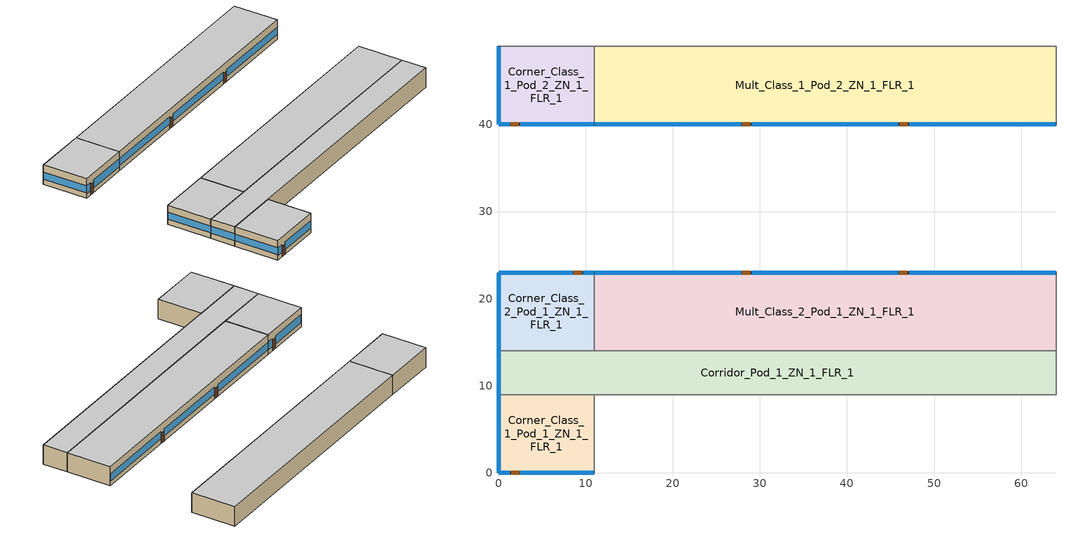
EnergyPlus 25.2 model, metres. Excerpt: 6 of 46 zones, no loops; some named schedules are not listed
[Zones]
Corner_Class_1_Pod_1_ZN_1_FLR_1
 floor ground (Corner_Class_1_Pod_1_ZN_1_FLR_1_Floor_Ffactor): 0,9 11,9 11,0 0,0 z0
 wall outside (nonres_ext_wall_grd): 0,9 0,0 11,0 z0:4
 wall to Mult_Class_1_Pod_1_ZN_1_FLR_1 (int_wall): 11,0 11,9 z0:4
 wall to Corridor_Pod_1_ZN_1_FLR_1 (int_wall): 11,9 0,9 z0:4
 window (NonresWindow_U_0.369_SHGC_0.357): 0.05,0 1.27,0 / 2.49,0 10.95,0 z0.92:2.51; 0,8.95 0,0.05 z1.1:2.52
 door (Swinging Door_con): 1.46,0 2.37,0 z0:2.13
 ceiling to Corner_Class_1_Pod_1_ZN_1_FLR_2 (int_slab_ceiling): 0,0 11,0 11,9 0,9 z4
Corridor_Pod_1_ZN_1_FLR_1
 floor ground (Corridor_Pod_1_ZN_1_FLR_1_Floor_Ffactor): 0,14 64,14 64,9 0,9 z0
 wall outside (nonres_ext_wall_grd): 0,14 0,9 z0:4
 wall to Mult_Class_1_Pod_1_ZN_1_FLR_1 (int_wall): 11,9 64,9 z0:4
 wall to Lobby_ZN_1_FLR_1 (int_wall): 64,9 64,14 z0:4
 wall to Mult_Class_2_Pod_1_ZN_1_FLR_1 (int_wall): 64,14 11,14 z0:4
 wall to Corner_Class_2_Pod_1_ZN_1_FLR_1 (int_wall): 11,14 0,14 z0:4
 window (NonresWindow_U_0.369_SHGC_0.357): 0,13.95 0,9.05 z1.1:2.53
 ceiling to Corridor_Pod_1_ZN_1_FLR_2 (int_slab_ceiling): 0,9 64,9 64,14 0,14 z4
Corner_Class_2_Pod_1_ZN_1_FLR_1
 floor ground (Corner_Class_2_Pod_1_ZN_1_FLR_1_Floor_Ffactor): 0,23 11,23 11,14 0,14 z0
 wall outside (nonres_ext_wall_grd): 11,23 0,23 0,14 z0:4
 wall to Mult_Class_2_Pod_1_ZN_1_FLR_1 (int_wall): 11,14 11,23 z0:4
 window (NonresWindow_U_0.369_SHGC_0.357): 0,22.95 0,14.05 z1.1:2.52; 10.95,23 9.73,23 / 8.51,23 0.05,23 z0.92:2.51
 door (Swinging Door_con): 9.53,23 8.62,23 z0:2.13
 ceiling to Corner_Class_2_Pod_1_ZN_1_FLR_2 (int_slab_ceiling): 0,14 11,14 11,23 0,23 z4
Mult_Class_2_Pod_1_ZN_1_FLR_1
 floor ground (Mult_Class_2_Pod_1_ZN_1_FLR_1_Floor_Ffactor): 11,23 64,23 64,14 11,14 z0
 wall outside (nonres_ext_wall_grd): 64,23 11,23 z0:4
 wall to Main_Corridor_ZN_1_FLR_1 (int_wall): 64,14 64,23 z0:4
 window (NonresWindow_U_0.369_SHGC_0.357): 63.95,23 47.13,23 / 45.91,23 29.09,23 / 27.87,23 11.05,23 z1.03:2.5
 door (Swinging Door_con): 46.93,23 46.01,23 / 28.91,23 28,23 z0:2.13
 ceiling to Mult_Class_2_Pod_1_ZN_1_FLR_2 (int_slab_ceiling): 11,14 64,14 64,23 11,23 z4
Corner_Class_1_Pod_2_ZN_1_FLR_1
 floor ground (Corner_Class_1_Pod_2_ZN_1_FLR_1_Floor_Ffactor): 0,49 11,49 11,40 0,40 z0
 wall outside (nonres_ext_wall_grd): 0,49 0,40 11,40 z0:4
 wall to Mult_Class_1_Pod_2_ZN_1_FLR_1 (int_wall): 11,40 11,49 z0:4
 wall to Corridor_Pod_2_ZN_1_FLR_1 (int_wall): 11,49 0,49 z0:4
 window (NonresWindow_U_0.369_SHGC_0.357): 0,48.95 0,40.05 z1.1:2.52; 0.05,40 1.27,40 / 2.49,40 10.95,40 z0.92:2.51
 door (Swinging Door_con): 1.41,40 2.32,40 z0:2.13
 ceiling to Corner_Class_1_Pod_2_ZN_1_FLR_2 (int_slab_ceiling): 0,40 11,40 11,49 0,49 z4
Mult_Class_1_Pod_2_ZN_1_FLR_1
 floor ground (Mult_Class_1_Pod_2_ZN_1_FLR_1_Floor_Ffactor): 11,49 64,49 64,40 11,40 z0
 wall outside (nonres_ext_wall_grd): 11,40 64,40 z0:4
 wall to Main_Corridor_ZN_1_FLR_1 (int_wall): 64,40 64,49 z0:4
 wall to Corridor_Pod_2_ZN_1_FLR_1 (int_wall): 64,49 11,49 z0:4
 window (NonresWindow_U_0.369_SHGC_0.357): 11.05,40 27.87,40 / 29.09,40 45.91,40 / 47.13,40 63.95,40 z1.03:2.5
 door (Swinging Door_con): 28,40 28.92,40 / 46.06,40 46.97,40 z0:2.13
 ceiling to Mult_Class_1_Pod_2_ZN_1_FLR_2 (int_slab_ceiling): 11,40 64,40 64,49 11,49 z4
[Building]
SchoolSecondary: North Axis {deg}=0; Terrain=City; Loads Convergence Tolerance Value {W}=0.04; Temperature Convergence Tolerance Value {deltaC}=0.2; Solar Distribution=FullInteriorAndExterior; Maximum Number of Warmup Days=50; Minimum Number of Warmup Days=6
[Site:Location]
Site:Location=Albuquerque.Intl.Sunport_NM_USA WMO=723650; Latitude {N+ S-}=35.04; Longitude {W- E+}=-106.62; Time Zone Relative to GMT {GMT+/-}=-7; Elevation {m}=1620
[SizingPeriod:DesignDay] Day of Month=21; Dry-Bulb Temperature Range Modifier Type=DefaultMultipliers; Humidity Condition Type=Wetbulb; Barometric Pressure {Pa}=83318; Rain {Yes/No}=No; Snow on ground {Yes/No}=No; Daylight Savings Time Indicator=No
Name | Month | Day Type | Maximum Dry-Bulb Temperature {C} | Daily Dry-Bulb Temperature Range {C} | Wetbulb at Maximum Dry-Bulb {C} | Wind Speed {m/s} design conditions vs. traditional 6.71 m/s (15 mph) | Wind Direction {Degrees; N=0, S=180} | Solar Model Indicator | Clearness {0.0 to 1.1} | Wind Speed {m/s} design conditions vs. traditional 3.35 m/s (7mph) | ASHRAE Clear Sky Optical Depth for Beam Irradiance (taub) | ASHRAE Clear Sky Optical Depth for Diffuse Irradiance (taud)
Albuquerque.Intl.Sunport_NM_USA Ann Htg 99.6% Condns DB | 12 | WinterDesignDay | -7.9 | 0 | -7.9 | 3.2 | 0 | ASHRAEClearSky | 0
Albuquerque.Intl.Sunport_NM_USA Ann Clg .4% Condns DB=>MWB | 7 | SummerDesignDay | 35.1 | 13.5 | 15.7 |  | 220 | ASHRAETau |  | 4.4 | 0.463 | 1.887
[Site:WaterMainsTemperature]
Calculation Method=CORRELATION; Annual average outdoor air temperature {C}=13.6333; Maximum difference in monthly average outdoor air temperatures {C}=23.5
[Site:GroundTemperature:FCfactorMethod]
January Ground Temperature {C}=13.7; February Ground Temperature {C}=7; March Ground Temperature {C}=2.1; April Ground Temperature {C}=2.6; May Ground Temperature {C}=4.3; June Ground Temperature {C}=8.8; July Ground Temperature {C}=13.9; August Ground Temperature {C}=17.8; September Ground Temperature {C}=23.2; October Ground Temperature {C}=25.6; November Ground Temperature {C}=24.1; December Ground Temperature {C}=20.5
[Material:NoMass]
Opaque Door panel_con: MediumRough, 0.475973, 0.9, 0.7, 0.7
CP02 CARPET PAD: VeryRough, 0.21648, 0.9, 0.7, 0.8
Nonres_Exterior_Wall_Insulation_grd: MediumSmooth, 1.34659, 0.9, 0.7, 0.7
[Construction]
Swinging Door_con: Opaque Door panel_con
InteriorFurnishings: Std Wood 6inch
int_wall: G01 13mm gypsum board, G01 13mm gypsum board
int_slab_ceiling: CP02 CARPET PAD, 100mm Normalweight concrete floor
nonres_ext_wall_grd: F07 25mm stucco, G01 16mm gypsum board, Nonres_Exterior_Wall_Insulation_grd, G01 16mm gypsum board
NonresWindow_U_0.369_SHGC_0.357: Nonres Window Glazing Layer
[Material]
Name | Roughness | Thickness {m} | Conductivity {W/m-K} | Density {kg/m3} | Specific Heat {J/kg-K} | Thermal Absorptance | Solar Absorptance | Visible Absorptance | Absorptance:Thermal | Absorptance:Solar | Absorptance:Visible
Std Wood 6inch | MediumSmooth | 0.15 | 0.12 | 540 | 1210 | 0.9 | 0.7 | 0.7
F07 25mm stucco | Smooth | 0.0254 | 0.72 | 1856 | 840 | 0.9 | 0.7 | 0.7
G01 13mm gypsum board | Smooth | 0.0127 | 0.16 | 800 | 1090 |  |  |  | 0.9 | 0.7 | 0.5
G01 16mm gypsum board | MediumSmooth | 0.0159 | 0.16 | 800 | 1090
100mm Normalweight concrete floor | MediumRough | 0.1016 | 2.31 | 2322 | 832
[WindowMaterial:SimpleGlazingSystem]
Nonres Window Glazing Layer: U-Factor {W/m2-K}=2.09528; Solar Heat Gain Coefficient=0.357; Visible Transmittance=0.3927
[Construction:FfactorGroundFloor] F-Factor {W/m-K}=0.90012
Name | Area {m2} | PerimeterExposed {m}
Corner_Class_1_Pod_1_ZN_1_FLR_1_Floor_Ffactor; Corner_Class_2_Pod_1_ZN_1_FLR_1_Floor_Ffactor; Corner_Class_1_Pod_2_ZN_1_FLR_1_Floor_Ffactor | 99 | 20
Corridor_Pod_1_ZN_1_FLR_1_Floor_Ffactor | 320 | 5
Mult_Class_2_Pod_1_ZN_1_FLR_1_Floor_Ffactor; Mult_Class_1_Pod_2_ZN_1_FLR_1_Floor_Ffactor | 477 | 53
[Generator:PVWatts]
PV_module: PVWatts Version=5; DC System Capacity {W}=126543.5; Module Type=Premium; Array Type=FixedOpenRack; System Losses=0.113; Array Geometry Type=TiltAzimuth; Tilt Angle {deg}=0; Azimuth Angle {deg}=180
[ElectricLoadCenter:Generators]
PV_Generator: Generator 1=PV_module; Generator 1 Rated Electric Power Output {W}=126543.5; Generator 1 Availability Schedule=PV_SCH
[ElectricLoadCenter:Inverter:PVWatts]
PV_Inverter: DC to AC Size Ratio=1.2; Inverter Efficiency=0.96
[ElectricLoadCenter:Distribution]
Generator: Generator List=PV_Generator; Generator Operation Scheme Type=Baseload; Electrical Buss Type=DirectCurrentWithInverter; Inverter=PV_Inverter
[Zone] Type=1; Multiplier=1; Ceiling Height {m}=4; Floor Area {m2}=autocalculate; Part of Total Floor Area=Yes
Name | Volume {m3}
Corner_Class_1_Pod_1_ZN_1_FLR_1; Corner_Class_2_Pod_1_ZN_1_FLR_1; Corner_Class_1_Pod_2_ZN_1_FLR_1 | 396
Corridor_Pod_1_ZN_1_FLR_1 | 1280
Mult_Class_2_Pod_1_ZN_1_FLR_1; Mult_Class_1_Pod_2_ZN_1_FLR_1 | 1908
[InternalMass] Construction=InteriorFurnishings
Name | Zone or ZoneList | Surface Area {m2}
Corner_Class_1_Pod_1_ZN_1_FLR_1_InternalMass_1 | Corner_Class_1_Pod_1_ZN_1_FLR_1 | 198
Corridor_Pod_1_ZN_1_FLR_1_InternalMass_1 | Corridor_Pod_1_ZN_1_FLR_1 | 640
Corner_Class_2_Pod_1_ZN_1_FLR_1_InternalMass_1 | Corner_Class_2_Pod_1_ZN_1_FLR_1 | 198
Mult_Class_2_Pod_1_ZN_1_FLR_1_InternalMass_1 | Mult_Class_2_Pod_1_ZN_1_FLR_1 | 954
Corner_Class_1_Pod_2_ZN_1_FLR_1_InternalMass_1 | Corner_Class_1_Pod_2_ZN_1_FLR_1 | 198
Mult_Class_1_Pod_2_ZN_1_FLR_1_InternalMass_1 | Mult_Class_1_Pod_2_ZN_1_FLR_1 | 954
[People] Number of People Schedule=BLDG_OCC_SCH; Fraction Radiant=0.3; Sensible Heat Fraction=AUTOCALCULATE; Activity Level Schedule=ACTIVITY_SCH; Enable ASHRAE 55 Comfort Warnings=No; Mean Radiant Temperature Calculation Type=EnclosureAveraged; Work Efficiency Schedule=WORK_EFF_SCH; Clothing Insulation Calculation Method=ClothingInsulationSchedule; Clothing Insulation Schedule=CLOTHING_SCH; Air Velocity Schedule=AIR_VELO_SCH; Thermal Comfort Model 1 Type=FANGER
Name | Zone or ZoneList or Space or SpaceList | Number of People Calculation Method | Floor Area per Person {m2/person} | Number of People
Corner_Class_1_Pod_1_ZN_1_FLR_1 | Corner_Class_1_Pod_1_ZN_1_FLR_1 | Area/Person | 2.654
Corridor_Pod_1_ZN_1_FLR_1 | Corridor_Pod_1_ZN_1_FLR_1 | People |  | 17.224
Corner_Class_2_Pod_1_ZN_1_FLR_1 | Corner_Class_2_Pod_1_ZN_1_FLR_1 | Area/Person | 2.654
Mult_Class_2_Pod_1_ZN_1_FLR_1 | Mult_Class_2_Pod_1_ZN_1_FLR_1 | Area/Person | 2.654
Corner_Class_1_Pod_2_ZN_1_FLR_1 | Corner_Class_1_Pod_2_ZN_1_FLR_1 | Area/Person | 2.654
Mult_Class_1_Pod_2_ZN_1_FLR_1 | Mult_Class_1_Pod_2_ZN_1_FLR_1 | Area/Person | 2.654
[Lights] Design Level Calculation Method=Watts/Area; Return Air Fraction=0; Fraction Radiant=0.37; Fraction Visible=0.2; Fraction Replaceable=1; Return Air Fraction Calculated from Plenum Temperature=No
Name | Zone or ZoneList or Space or SpaceList | Schedule | Watts per Zone Floor Area {W/m2}
Corner_Class_1_Pod_1_ZN_1_FLR_1_Lights | Corner_Class_1_Pod_1_ZN_1_FLR_1 | ltg_sch_classroom | 7.42257
Corridor_Pod_1_ZN_1_FLR_1_Lights | Corridor_Pod_1_ZN_1_FLR_1 | ltg_sch_corridor | 4.299174
Corner_Class_2_Pod_1_ZN_1_FLR_1_Lights | Corner_Class_2_Pod_1_ZN_1_FLR_1 | ltg_sch_classroom | 7.42257
Mult_Class_2_Pod_1_ZN_1_FLR_1_Lights | Mult_Class_2_Pod_1_ZN_1_FLR_1 | ltg_sch_classroom | 7.42257
Corner_Class_1_Pod_2_ZN_1_FLR_1_Lights | Corner_Class_1_Pod_2_ZN_1_FLR_1 | ltg_sch_classroom | 7.42257
Mult_Class_1_Pod_2_ZN_1_FLR_1_Lights | Mult_Class_1_Pod_2_ZN_1_FLR_1 | ltg_sch_classroom | 7.42257
[ElectricEquipment] Schedule=BLDG_EQUIP_SCH; Design Level Calculation Method=EquipmentLevel; Fraction Latent=0; Fraction Radiant=0.5; Fraction Lost=0
Name | Zone or ZoneList or Space or SpaceList | Design Level {W}
Corner_Class_1_Pod_1_ZN_1_FLR_1_PlugMisc_Equip | Corner_Class_1_Pod_1_ZN_1_FLR_1 | 990
Corridor_Pod_1_ZN_1_FLR_1_PlugMisc_Equip | Corridor_Pod_1_ZN_1_FLR_1 | 1280
Corner_Class_2_Pod_1_ZN_1_FLR_1_PlugMisc_Equip | Corner_Class_2_Pod_1_ZN_1_FLR_1 | 990
Mult_Class_2_Pod_1_ZN_1_FLR_1_PlugMisc_Equip | Mult_Class_2_Pod_1_ZN_1_FLR_1 | 4770
Corner_Class_1_Pod_2_ZN_1_FLR_1_PlugMisc_Equip | Corner_Class_1_Pod_2_ZN_1_FLR_1 | 990
Mult_Class_1_Pod_2_ZN_1_FLR_1_PlugMisc_Equip | Mult_Class_1_Pod_2_ZN_1_FLR_1 | 4770
[ZoneInfiltration:DesignFlowRate] Schedule=INFIL_SCH_PNNL; Design Flow Rate Calculation Method=Flow/ExteriorWallArea; Flow per Exterior Surface Area {m3/s-m2}=0.000569572; Constant Term Coefficient=0; Temperature Term Coefficient=0; Velocity Term Coefficient=0.224; Velocity Squared Term Coefficient=0
Name | Zone or ZoneList
Corner_Class_1_Pod_1_ZN_1_FLR_1_Infiltration | Corner_Class_1_Pod_1_ZN_1_FLR_1
Corridor_Pod_1_ZN_1_FLR_1_Infiltration | Corridor_Pod_1_ZN_1_FLR_1
Corner_Class_2_Pod_1_ZN_1_FLR_1_Infiltration | Corner_Class_2_Pod_1_ZN_1_FLR_1
Mult_Class_2_Pod_1_ZN_1_FLR_1_Infiltration | Mult_Class_2_Pod_1_ZN_1_FLR_1
Corner_Class_1_Pod_2_ZN_1_FLR_1_Infiltration | Corner_Class_1_Pod_2_ZN_1_FLR_1
Mult_Class_1_Pod_2_ZN_1_FLR_1_Infiltration | Mult_Class_1_Pod_2_ZN_1_FLR_1
[Exterior:Lights] Control Option=AstronomicalClock
Name | Schedule | Design Level {W}
Exterior_Lights_a | Exterior_lighting_schedule_a | 453.7
Exterior_Lights_b | Exterior_lighting_schedule_b_2016 | 2195.85
Exterior_Lights_c | Exterior_lighting_schedule_c_2016 | 2015.29
[ZoneControl:Thermostat] Control Type Schedule=ThermostatSetpoint:DualSetpoint; Control 1=Htg-SetP-Sch; Control 2=Clg-SetP-Sch
Name | Zone or ZoneList
Thermostat_Corner_Class_1_Pod_1_ZN_1_FLR_1 | Corner_Class_1_Pod_1_ZN_1_FLR_1
Thermostat_Corridor_Pod_1_ZN_1_FLR_1 | Corridor_Pod_1_ZN_1_FLR_1
Thermostat_Corner_Class_2_Pod_1_ZN_1_FLR_1 | Corner_Class_2_Pod_1_ZN_1_FLR_1
Thermostat_Mult_Class_2_Pod_1_ZN_1_FLR_1 | Mult_Class_2_Pod_1_ZN_1_FLR_1
Thermostat_Corner_Class_1_Pod_2_ZN_1_FLR_1 | Corner_Class_1_Pod_2_ZN_1_FLR_1
Thermostat_Mult_Class_1_Pod_2_ZN_1_FLR_1 | Mult_Class_1_Pod_2_ZN_1_FLR_1
[Schedule:Compact]
PV_SCH: Through: 12/31, For: AllDays, Until: 24:00, 1
BLDG_EQUIP_SCH: Through: 6/30, For: SummerDesignDay, Until: 08:00, 0.35, Until: 17:00, 0.95, Until: 24:00, 0.35, For: WinterDesignDay, Until: 24:00, 0.35, For: Weekdays, Until: 08:00, 0.295624, Until: 17:00, 0.90367, Until: 21:00, 0.332931, Until: 24:00, 0.295624, For: WeekEnds Holidays AllOtherDays, Until: 24:00, 0.295624, Through: 9/1, For: SummerDesignDay, Until: 24:00, 0.90367, For: WinterDesignDay, Until: 24:00, 0.25, For: Weekdays, Until: 08:00, 0.21116, Until: 17:00, 0.475616, Until: 21:00, 0.237808, Until: 24:00, 0.21116, For: WeekEnds Holidays AllOtherDays, Until: 24:00, 0.21116, Through: 12/31, For: SummerDesignDay, Until: 08:00, 0.35, Until: 17:00, 0.95, Until: 24:00, 0.35, For: WinterDesignDay, Until: 24:00, 0.35, For: Weekdays, Until: 08:00, 0.295624, Until: 17:00, 0.90367, Until: 21:00, 0.332931, Until: 24:00, 0.295624, For: WeekEnds Holidays AllOtherDays, Until: 24:00, 0.295624
BLDG_OCC_SCH: Through: 6/15, For: Weekdays, Until: 08:00, 0, Until: 16:00, 0.95, Until: 21:00, 0.15, Until: 24:00, 0, For: SummerDesignDay, Until: 08:00, 1e-09, Until: 16:00, 0.95, Until: 21:00, 0.15, Until: 24:00, 1e-09, For: WeekEnds WinterDesignDay Holidays AllOtherDays, Until: 24:00, 0, Through: 9/15, For: Weekdays, Until: 08:00, 0, Until: 16:00, 0.15, Until: 21:00, 0.15, Until: 24:00, 0, For: SummerDesignDay, Until: 24:00, 0.95, For: WeekEnds WinterDesignDay Holidays AllOtherDays, Until: 24:00, 0, Through: 12/31, For: Weekdays, Until: 08:00, 0, Until: 16:00, 0.95, Until: 21:00, 0.15, Until: 24:00, 0, For: SummerDesignDay, Until: 08:00, 1e-09, Until: 16:00, 0.95, Until: 21:00, 0.15, Until: 24:00, 1e-09, For: WeekEnds WinterDesignDay Holidays AllOtherDays, Until: 24:00, 0
INFIL_SCH_PNNL: Through: 12/31, For: Weekdays, Until: 07:00, 1, Until: 21:00, 0.25, Until: 24:00, 1, For: WeekEnds SummerDesignDay WinterDesignDay Holidays AllOtherDays, Until: 24:00, 1
WORK_EFF_SCH: Through: 12/31, For: AllDays, Until: 24:00, 0
AIR_VELO_SCH: Through: 12/31, For: AllDays, Until: 24:00, 0.2
CLOTHING_SCH: Through: 04/30, For: AllDays, Until: 24:00, 1.1, Through: 09/30, For: AllDays, Until: 24:00, 0.6, Through: 12/31, For: AllDays, Until: 24:00, 1.1
ACTIVITY_SCH: Through: 12/31, For: AllDays, Until: 24:00, 120
Exterior_lighting_schedule_a: Through:12/31, For:AllDays, Until: 06:00, 0, Until: 24:00, 1
Exterior_lighting_schedule_b_2016: Through:12/31, For:AllDays, Until: 06:00, 0.5, Until: 24:00, 1
Exterior_lighting_schedule_c_2016: Through:12/31, For:AllDays, Until: 06:00, 0.5, Until: 21:00, 1, Until: 24:00, 0.5
[SCHEDULE:COMPACT]
ltg_sch_classroom: Through: 6/30, For: SummerDesignDay, Until: 24:00, 1, For: WinterDesignDay, Until: 24:00, 0, For: Weekdays, Until: 7:00, 0.12012, Until: 21:00, 0.60975, Until: 24:00, 0.12012, For: Saturday, Until: 24:00, 0.12012, For: AllOtherDays, Until: 24:00, 0.12012, Through: 9/1, For: SummerDesignDay, Until: 24:00, 1, For: WinterDesignDay, Until: 24:00, 0, For: Weekdays, Until: 8:00, 0.12012, Until: 20:00, 0.33875, Until: 24:00, 0.12012, For: Saturday, Until: 24:00, 0.12012, For: AllOtherDays, Until: 24:00, 0.12012, Through: 12/31, For: SummerDesignDay, Until: 24:00, 1, For: WinterDesignDay, Until: 24:00, 0, For: Weekdays, Until: 7:00, 0.12012, Until: 21:00, 0.60975, Until: 24:00, 0.12012, For: Saturday, Until: 24:00, 0.12012, For: AllOtherDays, Until: 24:00, 0.12012
ltg_sch_corridor: Through: 6/30, For: SummerDesignDay, Until: 24:00, 1, For: WinterDesignDay, Until: 24:00, 0, For: Weekdays, Until: 7:00, 0.12179, Until: 21:00, 0.61822, Until: 24:00, 0.12179, For: Saturday, Until: 24:00, 0.12179, For: AllOtherDays, Until: 24:00, 0.12179, Through: 9/1, For: SummerDesignDay, Until: 24:00, 1, For: WinterDesignDay, Until: 24:00, 0, For: Weekdays, Until: 8:00, 0.12179, Until: 20:00, 0.34346, Until: 24:00, 0.12179, For: Saturday, Until: 24:00, 0.12179, For: AllOtherDays, Until: 24:00, 0.12179, Through: 12/31, For: SummerDesignDay, Until: 24:00, 1, For: WinterDesignDay, Until: 24:00, 0, For: Weekdays, Until: 7:00, 0.12179, Until: 21:00, 0.61822, Until: 24:00, 0.12179, For: Saturday, Until: 24:00, 0.12179, For: AllOtherDays, Until: 24:00, 0.12179
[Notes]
The DOE Prototype Building Models were developed by Pacific Northwest National Laboratory (PNNL), under contract with the U.S.
Department of Energy (DOE).  These building models were derived from DOE's Commercial Reference Building Models with modifications
based on input from the ASHRAE Standard 90.1 committee, the Advanced Energy Design Guide series, and building industry experts. The
prototypes models were developed to quantify energy saving impacts from newly published editions of ASHRAE Standard 90.1, 189.1, IECC,
and other energy codes and standards.  The basic building descriptions can be found in the Scorecards posted at www.energycodes.gov
website. The recommended citation of the prototype models is
DOE and PNNL. 2023. Commercial Prototype Building Models, Richland, WA, Pacific Northwest National Laboratory. Available at https://www.energycodes.gov/development/commercial/prototype_models.
Detailed descriptions of the prototype model development and addenda modeling strategies can be found in the following  reports:
Maddox D.E., J. Zhang, Y. Xie, W. Xu, X. Liu, S. Wang, and M.I. Rosenberg. 2022. Energy and Energy Cost Savings Analysis of the 2021 IECC
for Commercial Buildings. PNNL-32816. Richland, WA: Pacific Northwest National Laboratory.
Zhang J., M.I. Rosenberg, J. Lerond, Y. Xie, C. Chandrasekharan Nambiar, Y. Chen, and R. Hart, et al. 2021. Energy Savings Analysis:
ANSI/ASHRAE/IES Standard 90.1-2019. PNNL-31488. Richland, WA: Pacific Northwest National Laboratory.
Zhang, J., Y. Chen, Y. Xie, M. Rosenberg, R. Hart. Energy and Energy Cost Savings Analysis of the 2018 IECC for Commercial Buildings.
2018. PNNL-28125. Richland, WA: Pacific Northwest National Laboratory.
DOE. 2017. Energy Savings Analysis: ANSI/ASHRAE/IES Standard 90.1-2016. Prepared by Athalye, R.A, M.A. Halverson, M.I. Rosenberg, B. Liu,
J. Zhang, R. Hart, V.V. Mendon, S. Goel, Y. Chen, Y. Xie, and M. Zhao, Richland, WA, Pacific Northwest National Laboratory. https://www.energycodes.gov/sites/default/files/documents/02202018_Standard_90.1-2016_Determination_TSD.pdf.
Zhang, J., Y. Xie, R.A. Athalye, J. Zhuge, M. Rosenberg, R. Hart, and B. Liu. Energy and Energy Cost Savings Analysis of the 2015 IECC
for Commercial Buildings. 2015. PNNL-24269 Rev. 1. Richland, WA: Pacific Northwest National
Laboratory. https://www.energycodes.gov/sites/default/files/documents/2015_IECC_Commercial_Analysis.pdf.
Halverson M.A., M.I. Rosenberg, W. Wang, J. Zhang, V.V. Mendon, R.A. Athalye, Y. Xie, R. Hart, S. Goel, 2014. ANSI/ASHRAE/IES Standard
90.1-2013 Determination of Energy Savings: Quantitative Analysis, PNNL-23479. Richland, WA: Pacific Northwest National Laboratory. https://www.energycodes.gov/sites/default/files/documents/901-2013_finalCommercialDeterminationQuantitativeAnalysis_TSD_0.pdf.
Goel S., R.A. Athalye, W. Wang, J. Zhang, M.I. Rosenberg, Y. Xie, and R. Hart, et al. 2014. Enhancements to ASHRAE Standard 90.1
Prototype Building Models. PNNL-23269. Richland, WA: Pacific Northwest National Laboratory. https://www.pnnl.gov/main/publications/external/technical_reports/PNNL-23269.pdf.
Zhang J., R.A. Athalye, R. Hart, M.I. Rosenberg, Y. Xie, S. Goel, and V.V. Mendon, et al. 2013. Energy and Energy Cost Savings Analysis
of the IECC for Commercial Buildings. PNNL-22760. Richland, WA: Pacific Northwest National Laboratory. http://www.pnnl.gov/main/publications/external/technical_reports/PNNL-22760.pdf.
Thornton B.A., M.I. Rosenberg, E.E. Richman, W. Wang, Y. Xie, J. Zhang, H. Cho, VV Mendon, R.A. Athalye, and B. Liu. 2011. Achieving
the 30% Goal: Energy and Cost Savings Analysis of ASHRAE Standard 90.1-2010. PNNL-20405. Richland, WA: Pacific Northwest National
Laboratory.  https://www.energycodes.gov/sites/default/files/documents/BECP_Energy_Cost_Savings_STD2010_May2011_v00.pdf.
WeatherFile:  USA_NM_Albuquerque.Intl.Sunport.723650_TMY3.epw
GPARM parameters as input:
